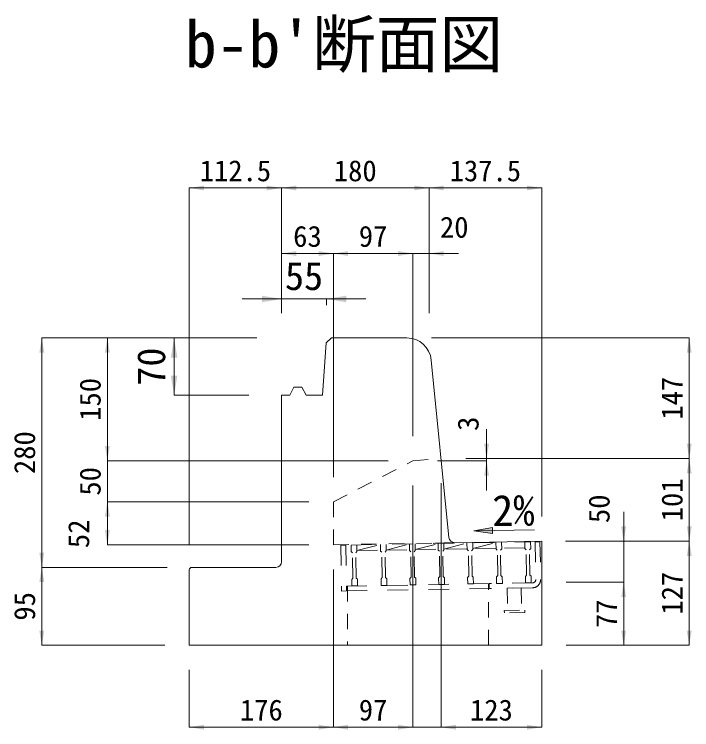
# Model space of a CAD drawing. Units: millimetres at full size. Extents: x 50430 to 101606, y 69050 to 91573.
# Drawn here: x 82687 to 83514, y 77729 to 78602 of the extents above; entities that cross this region are included whole.
import ezdxf
from ezdxf.enums import TextEntityAlignment as Align

# ---------------------------------------------------------------- set-up
doc = ezdxf.new("R2010")
doc.units = ezdxf.units.MM
doc.header["$LTSCALE"] = 50
for name, pattern in [('USER1', [0.675, 0.375, -0.3]), ('USER3', [1, 0.5, -0.5]), ('USER4', [0.675, 0.375, -0.3])]:
    doc.linetypes.add(name, pattern=pattern)
for name, color, linetype, lineweight in [('インサート', 3, 'USER1', 9), ('グレーチング', 7, 'USER1', 5), ('寸法線', 7, 'Continuous', 13), ('本体', 2, 'Continuous', 9)]:
    doc.layers.add(name, color=color, linetype=linetype, lineweight=lineweight)
doc.layers.add('文字', color=7, linetype='Continuous')
doc.styles.add('ＭＳ ゴシック', font='')
doc.styles.get('ＭＳ ゴシック').set_extended_font_data('MS Gothic')

# ---------------------------------------------------------------- blocks, each defined once
blk = doc.blocks.new('filled_arrow')
at = {"color": 0, "linetype": 'Continuous', "lineweight": -2}
blk.add_solid([(7.5, 1.25), (0, 0), (7.5, -1.25)], dxfattribs=at)

msp = doc.modelspace()

# ---------------------------------------------------------------- hatches: boundary and pattern name
at = {"layer": '寸法線'}
msp.add_hatch(color=256, dxfattribs=at).paths.add_polyline_path([(83270.44, 77975.62), (83270.57, 77968.12), (83248.01, 77971.48)])

# ---------------------------------------------------------------- linework, layer by layer
at = {"layer": 'インサート', "linetype": 'USER4'}
for p, q in [((83288.52, 77901.45), (83305.52, 77901.74)), ((83288.52, 77901.45), (83288.99, 77874.45)), ((83305.52, 77901.74), (83305.99, 77874.75)), ((83284.99, 77874.38), (83309.99, 77874.82)), ((83285.04, 77871.38), (83284.99, 77874.38)), ((83309.99, 77874.82), (83310.04, 77871.82)), ((83310.04, 77871.82), (83285.04, 77871.38))]:
    msp.add_line(p, q, dxfattribs=at)
at = {"layer": 'グレーチング', "linetype": 'USER3'}
for p, q in [((83091.58, 77954.05), (83085.58, 77953.95)), ((83085.58, 77953.95), (83086.55, 77897.96)), ((83091.58, 77954.05), (83092.55, 77898.06)), ((83098.08, 77954.16), (83317.04, 77957.97)), ((83098.08, 77954.16), (83098.22, 77946.17)), ((83105.08, 77954.29), (83105.21, 77946.29)), ((83105.2, 77947.29), (83133.87, 77954.79)), ((83133.87, 77954.79), (83134.01, 77946.79)), ((83140.87, 77954.91), (83141.01, 77946.91)), ((83140.99, 77947.91), (83169.17, 77955.4)), ((83169.17, 77955.4), (83169.31, 77947.4)), ((83176.17, 77955.52), (83176.3, 77947.52)), ((83176.29, 77948.52), (83204.46, 77956.01)), ((83204.16, 77956.01), (83204.3, 77948.01)), ((83211.16, 77956.13), (83211.3, 77948.13)), ((83211.28, 77949.13), (83239.46, 77956.62)), ((83239.46, 77956.62), (83239.59, 77948.62)), ((83246.45, 77956.74), (83246.59, 77948.74)), ((83246.58, 77949.74), (83274.75, 77957.23)), ((83274.75, 77957.23), (83274.89, 77949.24)), ((83281.75, 77957.36), (83281.89, 77949.36)), ((83310.05, 77957.85), (83310.18, 77949.85)), ((83317.04, 77957.97), (83317.18, 77949.97)), ((83322.54, 77958.06), (83328.54, 77958.17)), ((83322.54, 77958.06), (83323.34, 77912.07)), ((83328.54, 77958.17), (83329.34, 77912.18)), ((83099.74, 77944.69), (83098.22, 77946.17)), ((83100.28, 77913.7), (83099.74, 77944.69)), ((83103.74, 77944.76), (83105.21, 77946.29)), ((83104.28, 77913.77), (83103.74, 77944.76)), ((83105.2, 77947.29), (83133.99, 77947.79)), ((83135.54, 77945.31), (83134.01, 77946.79)), ((83136.07, 77914.32), (83135.54, 77945.31)), ((83139.54, 77945.38), (83141.01, 77946.91)), ((83140.07, 77914.39), (83139.54, 77945.38)), ((83140.99, 77947.91), (83169.29, 77948.4)), ((83170.83, 77945.93), (83169.31, 77947.4)), ((83171.37, 77914.93), (83170.83, 77945.93)), ((83174.83, 77946), (83176.3, 77947.52)), ((83175.37, 77915), (83174.83, 77946)), ((83176.29, 77948.52), (83204.58, 77949.01)), ((83205.83, 77946.54), (83204.3, 77948.01)), ((83206.36, 77915.54), (83205.83, 77946.54)), ((83209.83, 77946.6), (83211.3, 77948.13)), ((83210.36, 77915.61), (83209.83, 77946.6)), ((83239.58, 77949.62), (83211.28, 77949.13)), ((83241.12, 77947.15), (83239.59, 77948.62)), ((83241.66, 77916.15), (83241.12, 77947.15)), ((83245.12, 77947.22), (83246.59, 77948.74)), ((83245.66, 77916.22), (83245.12, 77947.22)), ((83274.87, 77950.24), (83246.58, 77949.74)), ((83276.42, 77947.76), (83274.89, 77949.24)), ((83276.95, 77916.77), (83276.42, 77947.76)), ((83280.41, 77947.83), (83281.89, 77949.36)), ((83280.95, 77916.84), (83280.41, 77947.83)), ((83310.17, 77950.85), (83281.87, 77950.36)), ((83311.71, 77948.37), (83310.18, 77949.85)), ((83312.25, 77917.38), (83311.71, 77948.37)), ((83315.71, 77948.44), (83317.18, 77949.97)), ((83316.25, 77917.45), (83315.71, 77948.44)), ((83276.95, 77916.77), (83275.48, 77915.24)), ((83280.95, 77916.84), (83282.48, 77915.36)), ((83312.25, 77917.38), (83310.77, 77915.85)), ((83316.25, 77917.45), (83317.77, 77915.98)), ((83100.28, 77913.7), (83098.81, 77912.17)), ((83098.81, 77912.17), (83098.95, 77904.17)), ((83104.28, 77913.77), (83105.81, 77912.29)), ((83105.81, 77912.29), (83105.94, 77904.29)), ((83136.07, 77914.32), (83134.6, 77912.79)), ((83134.6, 77912.79), (83134.74, 77904.79)), ((83140.07, 77914.39), (83141.6, 77912.91)), ((83141.6, 77912.91), (83141.74, 77904.92)), ((83171.37, 77914.93), (83169.9, 77913.41)), ((83169.9, 77913.41), (83170.03, 77905.41)), ((83175.37, 77915), (83176.89, 77913.53)), ((83176.89, 77913.53), (83177.03, 77905.53)), ((83206.36, 77915.54), (83204.89, 77914.01)), ((83204.89, 77914.01), (83205.03, 77906.02)), ((83210.36, 77915.61), (83211.89, 77914.14)), ((83211.89, 77914.14), (83212.03, 77906.14)), ((83241.66, 77916.15), (83240.19, 77914.63)), ((83240.19, 77914.63), (83240.32, 77906.63)), ((83245.66, 77916.22), (83247.18, 77914.75)), ((83247.18, 77914.75), (83247.32, 77906.75)), ((83319.41, 77908), (83266.42, 77907.08)), ((83275.48, 77915.24), (83275.62, 77907.24)), ((83282.48, 77915.36), (83282.62, 77907.36)), ((83310.77, 77915.85), (83310.91, 77907.85)), ((83317.91, 77907.98), (83310.91, 77907.85)), ((83317.77, 77915.98), (83317.91, 77907.98)), ((83092.45, 77904.06), (83266.42, 77907.08)), ((83092.55, 77898.06), (83266.52, 77901.08)), ((83098.95, 77904.17), (83105.94, 77904.29)), ((83134.74, 77904.79), (83141.74, 77904.92)), ((83170.03, 77905.41), (83177.03, 77905.53)), ((83212.03, 77906.14), (83205.03, 77906.02)), ((83247.32, 77906.75), (83240.32, 77906.63)), ((83266.42, 77907.08), (83266.52, 77901.08)), ((83319.52, 77902), (83266.52, 77901.08)), ((83282.62, 77907.36), (83275.62, 77907.24)), ((83092.55, 77898.06), (83086.55, 77897.96))]:
    msp.add_line(p, q, dxfattribs=at)
for radius, start, end in [(4, 270.99553, 0.99526), (10, 270.99544, 0.99523)]:
    msp.add_arc((83319.34, 77912), radius, start, end, dxfattribs=at)
at = {"layer": '寸法線'}
for p, q in [((82900.65, 78389.78), (83013.15, 78389.78)), ((82900.65, 77953.83), (82900.65, 78389.78)), ((83013.15, 78389.78), (83193.15, 78389.78)), ((83013.15, 78236.82), (83013.15, 78389.78)), ((83013.15, 78236.82), (83013.15, 78389.78)), ((83193.15, 78236.83), (83193.15, 78389.78)), ((83193.15, 78389.78), (83330.65, 78389.78)), ((83193.15, 78236.83), (83193.15, 78389.78)), ((83330.65, 77988.75), (83330.65, 78389.78)), ((83013.15, 78309.78), (83076.46, 78309.78)), ((83013.15, 78236.82), (83013.15, 78309.78)), ((83076.46, 78036.83), (83076.46, 78309.78)), ((83076.46, 78309.78), (83173.35, 78309.78)), ((83076.46, 78036.83), (83076.46, 78309.78)), ((83137.35, 78309.78), (83229.15, 78309.78)), ((83173.35, 78086.83), (83173.35, 78309.78)), ((83173.35, 78086.83), (83173.35, 78309.78)), ((83193.15, 78236.83), (83193.15, 78309.78)), ((82965.15, 78254.35), (83116.15, 78254.35)), ((83013.15, 78246.82), (83013.15, 78254.35)), ((83068.15, 78246.82), (83068.15, 78254.35)), ((82720.65, 77926.83), (82720.65, 78206.83)), ((82983.15, 78206.83), (82720.65, 78206.83)), ((82800.65, 78206.82), (82800.65, 78056.83)), ((82983.15, 78206.82), (82800.65, 78206.82)), ((82882.11, 78206.82), (82882.11, 78136.82)), ((82973.15, 78206.82), (82882.11, 78206.82)), ((83196, 78206.83), (83510.65, 78206.83)), ((83510.65, 78059.62), (83510.65, 78206.83)), ((82973.15, 78136.82), (82882.11, 78136.82)), ((82800.65, 78092.83), (82800.65, 77970.83)), ((83263.35, 78095.62), (83263.35, 78020.83)), ((83143.35, 78056.83), (82800.65, 78056.83)), ((83143.35, 78056.83), (82800.65, 78056.83)), ((83203.35, 78056.83), (83263.35, 78056.83)), ((83237.87, 78059.62), (83263.35, 78059.62)), ((83237.87, 78059.62), (83510.65, 78059.62)), ((83237.87, 78059.62), (83510.65, 78059.62)), ((83510.65, 77958.81), (83510.65, 78059.62)), ((83173.35, 78026.83), (83173.35, 77731.83)), ((83173.35, 78026.83), (83173.35, 77731.83)), ((83207.87, 78029.62), (83207.87, 77731.83)), ((83207.87, 78029.62), (83207.87, 77731.83)), ((83046.46, 78006.83), (82800.65, 78006.83)), ((82800.65, 78006.83), (82800.65, 77954.41)), ((83046.46, 78006.83), (82800.65, 78006.83)), ((83430.65, 77994.81), (83430.65, 77872.71)), ((83046.46, 77954.41), (82800.65, 77954.41)), ((83359.57, 77958.81), (83430.65, 77958.81)), ((83359.57, 77958.81), (83510.65, 77958.81)), ((83359.57, 77958.81), (83510.65, 77958.81)), ((83510.65, 77831.83), (83510.65, 77958.81)), ((82720.65, 77831.83), (82720.65, 77926.83)), ((82873.6, 77926.83), (82720.65, 77926.83)), ((82873.6, 77926.83), (82720.65, 77926.83)), ((83076.46, 77924.41), (83076.46, 77731.83)), ((83076.46, 77924.41), (83076.46, 77731.83)), ((83360.44, 77908.71), (83430.65, 77908.71)), ((83360.44, 77908.71), (83430.65, 77908.71)), ((83430.65, 77908.71), (83430.65, 77831.83)), ((82870.65, 77831.83), (82720.65, 77831.83)), ((83360.65, 77831.83), (83430.65, 77831.83)), ((83360.65, 77831.83), (83510.65, 77831.83)), ((82900.65, 77801.83), (82900.65, 77731.83)), ((83330.65, 77801.83), (83330.65, 77731.83)), ((83076.46, 77731.83), (82900.65, 77731.83)), ((83173.35, 77731.83), (83076.46, 77731.83)), ((83243.87, 77731.83), (83137.35, 77731.83)), ((83330.65, 77731.83), (83207.87, 77731.83))]:
    msp.add_line(p, q, dxfattribs=at)
at = {"layer": '寸法線', "lineweight": 9}
msp.add_line((83248.01, 77971.48), (83322.02, 77972.77), dxfattribs=at)
at = {"layer": '寸法線'}
msp.add_lwpolyline([(83270.44, 77975.62), (83270.57, 77968.12), (83248.01, 77971.48)], close=True, dxfattribs=at)
at = {"layer": '本体', "lineweight": 13}
for p, q in [((83067.72, 78200.84), (83074.15, 78206.82)), ((83063.15, 78136.82), (83067.72, 78200.84)), ((83023.15, 78136.82), (83028.15, 78146.82)), ((83028.15, 78146.82), (83038.15, 78146.82)), ((83038.15, 78146.82), (83043.15, 78136.82)), ((83013.15, 78136.82), (83023.15, 78136.82)), ((83013.15, 78136.82), (83013.15, 77933.83)), ((83043.15, 78136.82), (83063.15, 78136.82))]:
    msp.add_line(p, q, dxfattribs=at)
at = {"layer": '本体', "lineweight": 20}
for p, q in [((83166, 78206.82), (83074.15, 78206.82)), ((83217.5, 77963.29), (83195.85, 78179.81)), ((83224.59, 77956.99), (83330.65, 77958.83)), ((83330.65, 77831.83), (83330.65, 77958.83)), ((82954.9, 77926.83), (82903.65, 77926.83)), ((83006.15, 77926.83), (82954.9, 77926.83)), ((82900.65, 77923.83), (82900.65, 77831.83)), ((83330.65, 77831.83), (82900.65, 77831.83))]:
    msp.add_line(p, q, dxfattribs=at)
at = {"layer": '本体', "linetype": 'USER1'}
for p, q in [((83076.46, 78006.83), (83173.35, 78056.83)), ((83173.35, 78056.83), (83207.87, 78059.62)), ((83076.46, 77954.41), (83076.46, 78006.83)), ((83076.46, 77954.41), (83224.59, 77956.99)), ((83200.12, 77956.28), (83213.16, 77956.47)), ((83093.58, 77904.08), (83093.58, 77831.83)), ((83265.65, 77831.83), (83265.65, 77907.07))]:
    msp.add_line(p, q, dxfattribs=at)
at = {"layer": '本体', "lineweight": 20}
for centre, radius, start, end in [((83166, 78176.82), 30, 5.71031, 90), ((83224.47, 77963.99), 7, 185.71071, 270.99534), ((82903.65, 77923.83), 3, 90, 180), ((82903.65, 77923.83), 3, 90, 180)]:
    msp.add_arc(centre, radius, start, end, dxfattribs=at)
at = {"layer": '本体', "lineweight": 13}
msp.add_arc((83006.15, 77933.83), 7, 270, 0, dxfattribs=at)

# ---------------------------------------------------------------- block references
at = {"layer": '寸法線'}
for p, xscale, yscale in [((82900.65, 78389.78), 2.4, 2.4), ((83013.15, 78389.78), 2.4, 2.4), ((83193.15, 78389.78), 2.4, 2.4), ((83013.15, 78309.78), 2.4, 2.4), ((83076.46, 78309.78), 2.4, 2.4), ((83193.15, 78309.78), 2.4, 2.4), ((83068.15, 78254.35), 3.2, 3.2), ((82900.65, 77731.83), 2.4, 2.4), ((83076.46, 77731.83), 2.4, 2.4), ((83207.87, 77731.83), 2.4, 2.4), ((83207.87, 77731.83), 2.4, 2.4)]:
    msp.add_blockref('filled_arrow', p, dxfattribs=dict(at, xscale=xscale, yscale=yscale))
for p, xscale, yscale, rotation in [((83013.15, 78389.78), 2.4, 2.4, 180), ((83193.15, 78389.78), 2.4, 2.4, 180), ((83330.65, 78389.78), 2.4, 2.4, 180), ((83076.46, 78309.78), 2.4, 2.4, 180), ((83173.35, 78309.78), 2.4, 2.4, 180), ((83173.35, 78309.78), 2.4, 2.4, 180), ((83013.15, 78254.35), 3.2, 3.2, 180), ((82720.65, 78206.83), 2.4, 2.4, 270), ((82800.65, 78206.82), 2.4, 2.4, 270), ((82882.11, 78206.82), 3.2, 3.2, 270), ((83510.65, 78206.83), 2.4, 2.4, 270), ((82882.11, 78136.82), 3.2, 3.2, 90), ((82800.65, 78056.83), 2.4, 2.4, 90), ((82800.65, 78056.83), 2.4, 2.4, 90), ((83263.35, 78059.62), 2.4, 2.4, 90), ((83510.65, 78059.62), 2.4, 2.4, 90), ((83263.35, 78056.83), 2.4, 2.4, 270), ((83510.65, 78059.62), 2.4, 2.4, 270), ((82800.65, 78006.83), 2.4, 2.4, 270), ((82800.65, 78006.83), 2.4, 2.4, 270), ((82800.65, 77954.41), 2.4, 2.4, 90), ((83430.65, 77958.81), 2.4, 2.4, 90), ((83510.65, 77958.81), 2.4, 2.4, 90), ((83510.65, 77958.81), 2.4, 2.4, 270), ((82720.65, 77926.83), 2.4, 2.4, 90), ((82720.65, 77926.83), 2.4, 2.4, 270), ((83430.65, 77908.71), 2.4, 2.4, 270), ((83430.65, 77908.71), 2.4, 2.4, 270), ((82720.65, 77831.83), 2.4, 2.4, 90), ((83430.65, 77831.83), 2.4, 2.4, 90), ((83510.65, 77831.83), 2.4, 2.4, 90), ((83076.46, 77731.83), 2.4, 2.4, 180), ((83173.35, 77731.83), 2.4, 2.4, 180), ((83173.35, 77731.83), 2.4, 2.4, 180), ((83330.65, 77731.83), 2.4, 2.4, 180)]:
    msp.add_blockref('filled_arrow', p, dxfattribs=dict(at, xscale=xscale, yscale=yscale, rotation=rotation))

# ---------------------------------------------------------------- texts
at = {"layer": '寸法線', "style": 'ＭＳ ゴシック'}
for s, height, p in [('112.5', 25.63, (82956.9, 78410.78)), ('180', 25.63, (83103.15, 78410.78)), ('137.5', 25.63, (83261.9, 78410.78)), ('20', 25.63, (83223.91, 78341.92)), ('63', 25.63, (83044.81, 78330.78)), ('97', 25.63, (83124.9, 78330.78)), ('55', 34.18, (83040.65, 78282.35)), ('176', 25.63, (82988.56, 77752.83)), ('97', 25.63, (83124.9, 77752.83)), ('123', 25.63, (83269.26, 77752.83))]:
    msp.add_text(s, height=height, dxfattribs=at).set_placement(p, align=Align.MIDDLE_CENTER)
for s, height, rotation, p in [('70', 34.18, 90, (82854.11, 78171.82)), ('150', 25.63, 90, (82779.65, 78131.83)), ('147', 25.63, 90, (83489.65, 78133.22)), ('3', 25.63, 90, (83240.82, 78102.1)), ('280', 25.63, 90, (82699.65, 78066.83)), ('50', 25.63, 90, (82779.65, 78031.83)), ('101', 25.63, 90, (83489.65, 78009.21)), ('2%', 37.98, 1, (83296.06, 77996.57)), ('50', 25.63, 90, (83400.65, 77998.38)), ('52', 25.63, 90, (82765.65, 77967.79)), ('127', 25.63, 90, (83489.65, 77895.32)), ('95', 25.63, 90, (82699.65, 77879.33)), ('77', 25.63, 90, (83409.65, 77870.27))]:
    msp.add_text(s, height=height, rotation=rotation, dxfattribs=at).set_placement(p, align=Align.MIDDLE_CENTER)
at = {"layer": '文字', "style": 'ＭＳ ゴシック'}
msp.add_text("b-b'断面図", height=56.96, dxfattribs=at).set_placement((82895.41, 78519.84), align=Align.BOTTOM_LEFT)

doc.saveas('drawing.dxf')
